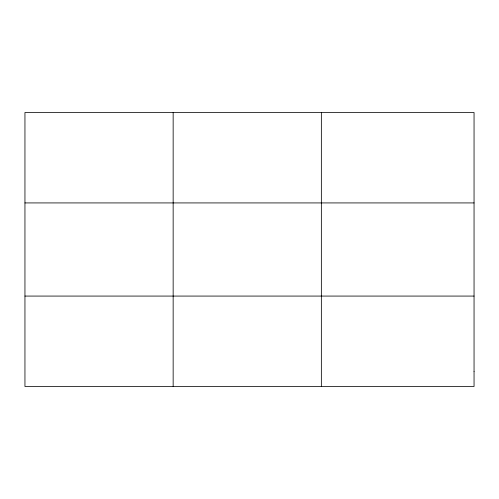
<?xml version="1.0" encoding="UTF-8"?>
<svg xmlns="http://www.w3.org/2000/svg" width="499" height="499" viewBox="0 0 499 499"><rect width="100%" height="100%" fill="white"/><g stroke="black" fill="none" stroke-linecap="round" stroke-linejoin="round"><path stroke-width="0.75" d="M173.153 386.494L173.153 112.506M321.356 386.494L321.356 112.506M24.95 202.925L474.05 202.925M24.95 296.075L474.05 296.075M474.05 371.424L474.05 386.494L24.95 386.494L24.95 112.506L474.05 112.506L474.05 371.424"/></g></svg>
